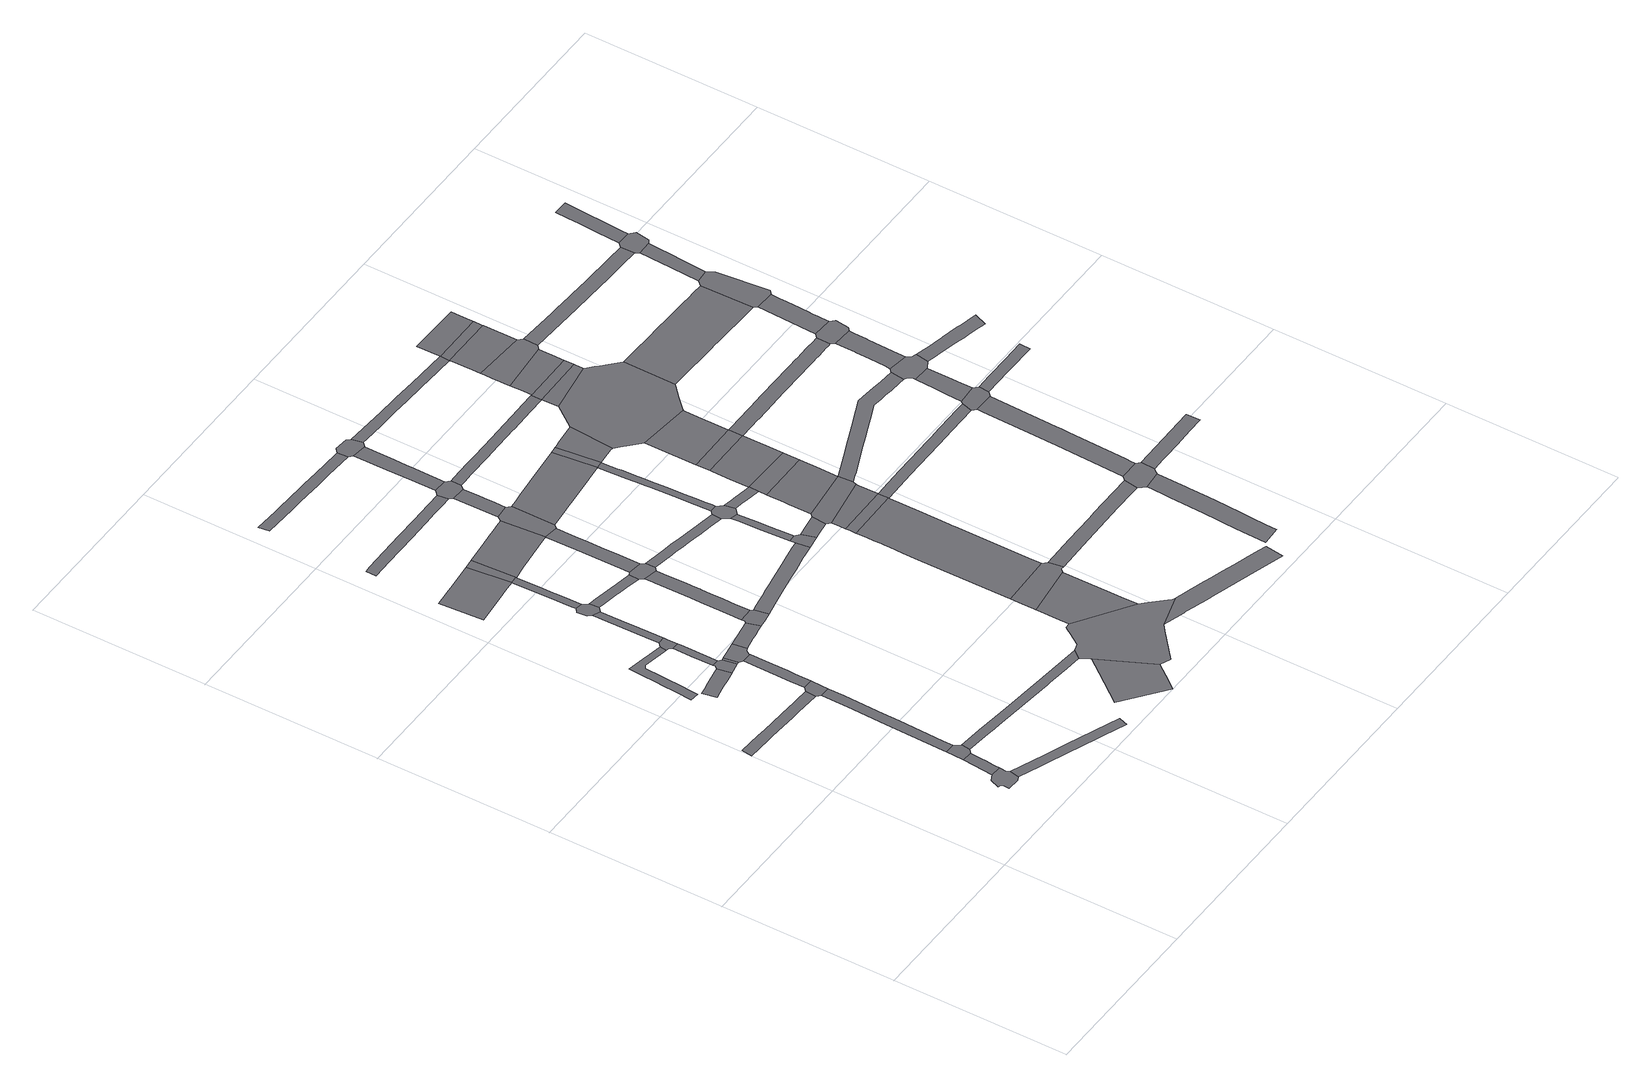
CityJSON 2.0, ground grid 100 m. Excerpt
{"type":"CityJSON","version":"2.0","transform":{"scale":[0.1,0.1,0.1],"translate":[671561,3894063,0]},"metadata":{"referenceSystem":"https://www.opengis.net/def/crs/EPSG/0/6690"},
"CityObjects":{
"road1":{"type":"Road","attributes":{"function":"9","usage":"9","RoadStructureAttribute.widthType":"9","RoadStructureAttribute.width":-9999,"RoadStructureAttribute.sectionType":"9"},"geometry":[{"type":"MultiSurface","lod":"1","boundaries":[[[0,1,2,3,4,5,6,7,8,9,10]]]}]},
"road2":{"type":"Road","attributes":{"function":"9","usage":"9","RoadStructureAttribute.widthType":"2","RoadStructureAttribute.width":6.49,"RoadStructureAttribute.sectionType":"1"},"geometry":[{"type":"MultiSurface","lod":"1","boundaries":[[[11,12,0,10,13,14,15,16,17]]]}]},
"road3":{"type":"Road","attributes":{"function":"9","usage":"9","RoadStructureAttribute.widthType":"3","RoadStructureAttribute.width":5.37,"RoadStructureAttribute.sectionType":"1"},"geometry":[{"type":"MultiSurface","lod":"1","boundaries":[[[18,19,20,21,22,23,24,25,26,27,28,29,30,31,32,33]]]}]},
"road4":{"type":"Road","attributes":{"function":"9","usage":"9","RoadStructureAttribute.widthType":"9","RoadStructureAttribute.width":-9999,"RoadStructureAttribute.sectionType":"9"},"geometry":[{"type":"MultiSurface","lod":"1","boundaries":[[[34,11,17,35,36,37]]]}]},
"road5":{"type":"Road","attributes":{"function":"9","usage":"9","RoadStructureAttribute.widthType":"2","RoadStructureAttribute.width":6.49,"RoadStructureAttribute.sectionType":"1"},"geometry":[{"type":"MultiSurface","lod":"1","boundaries":[[[38,39,40,41,42,43,44,45,46,47,48,49,50,34,37]]]}]},
"road6":{"type":"Road","attributes":{"function":"9","usage":"9","RoadStructureAttribute.widthType":"2","RoadStructureAttribute.width":7.87,"RoadStructureAttribute.sectionType":"1"},"geometry":[{"type":"MultiSurface","lod":"1","boundaries":[[[51,52,53,54,55,56,57,58,59,60]]]}]},
"road7":{"type":"Road","attributes":{"function":"9","usage":"9","RoadStructureAttribute.widthType":"3","RoadStructureAttribute.width":4.34,"RoadStructureAttribute.sectionType":"1"},"geometry":[{"type":"MultiSurface","lod":"1","boundaries":[[[61,62,63,64,65,66,67,68,69,70,71,72,73,74,75,76,77,78,79,80,81]]]}]},
"road8":{"type":"Road","attributes":{"function":"9","usage":"9","RoadStructureAttribute.widthType":"3","RoadStructureAttribute.width":5.23,"RoadStructureAttribute.sectionType":"1"},"geometry":[{"type":"MultiSurface","lod":"1","boundaries":[[[82,83,84,85,8,7,86,87,88,89,90,91,92,93]]]}]},
"road9":{"type":"Road","attributes":{"function":"9","usage":"9","RoadStructureAttribute.widthType":"9","RoadStructureAttribute.width":-9999,"RoadStructureAttribute.sectionType":"9"},"geometry":[{"type":"MultiSurface","lod":"1","boundaries":[[[94,18,33,44,43,95]]]}]},
"road10":{"type":"Road","attributes":{"function":"9","usage":"9","RoadStructureAttribute.widthType":"9","RoadStructureAttribute.width":-9999,"RoadStructureAttribute.sectionType":"9"},"geometry":[{"type":"MultiSurface","lod":"1","boundaries":[[[96,97,98,99,100,101,102,103,104,51,60]]]}]},
"road11":{"type":"Road","attributes":{"function":"9","usage":"9","RoadStructureAttribute.widthType":"2","RoadStructureAttribute.width":6.49,"RoadStructureAttribute.sectionType":"1"},"geometry":[{"type":"MultiSurface","lod":"1","boundaries":[[[105,106,107,108,109,110,111,94,95]]]}]},
"road12":{"type":"Road","attributes":{"function":"9","usage":"9","RoadStructureAttribute.widthType":"3","RoadStructureAttribute.width":4.04,"RoadStructureAttribute.sectionType":"1"},"geometry":[{"type":"MultiSurface","lod":"1","boundaries":[[[112,103,102,113,114,115,116]]]}]},
"road13":{"type":"Road","attributes":{"function":"9","usage":"9","RoadStructureAttribute.widthType":"2","RoadStructureAttribute.width":7.87,"RoadStructureAttribute.sectionType":"1"},"geometry":[{"type":"MultiSurface","lod":"1","boundaries":[[[117,118,101,100]]]}]},
"road14":{"type":"Road","attributes":{"function":"9","usage":"9","RoadStructureAttribute.widthType":"9","RoadStructureAttribute.width":-9999,"RoadStructureAttribute.sectionType":"9"},"geometry":[{"type":"MultiSurface","lod":"1","boundaries":[[[119,81,80,120,116,115,121,122]]]}]},
"road15":{"type":"Road","attributes":{"function":"9","usage":"9","RoadStructureAttribute.widthType":"9","RoadStructureAttribute.width":-9999,"RoadStructureAttribute.sectionType":"9"},"geometry":[{"type":"MultiSurface","lod":"1","boundaries":[[[117,110,109,123,124,125,126,127,118]]]}]},
"road16":{"type":"Road","attributes":{"function":"9","usage":"9","RoadStructureAttribute.widthType":"3","RoadStructureAttribute.width":4.04,"RoadStructureAttribute.sectionType":"1"},"geometry":[{"type":"MultiSurface","lod":"1","boundaries":[[[128,129,130,131,132,133,134,135,119,122]]]}]},
"road17":{"type":"Road","attributes":{"function":"9","usage":"9","RoadStructureAttribute.widthType":"3","RoadStructureAttribute.width":5.12,"RoadStructureAttribute.sectionType":"1"},"geometry":[{"type":"MultiSurface","lod":"1","boundaries":[[[136,137,138,139,140,141,142,143,144,145,146,147,148,149,150,151,36,35]]]}]},
"road18":{"type":"Road","attributes":{"function":"3","usage":"2","RoadStructureAttribute.widthType":"1","RoadStructureAttribute.width":25.07,"RoadStructureAttribute.sectionType":"1"},"geometry":[{"type":"MultiSurface","lod":"1","boundaries":[[[152,153,154,155,156,157,158,159,160,161,162,163,164,165,166]]]}]},
"road19":{"type":"Road","attributes":{"function":"9","usage":"9","RoadStructureAttribute.widthType":"9","RoadStructureAttribute.width":-9999,"RoadStructureAttribute.sectionType":"9"},"geometry":[{"type":"MultiSurface","lod":"1","boundaries":[[[167,168,169,170,133,132,171,172]]]}]},
"road20":{"type":"Road","attributes":{"function":"9","usage":"9","RoadStructureAttribute.widthType":"2","RoadStructureAttribute.width":7.87,"RoadStructureAttribute.sectionType":"1"},"geometry":[{"type":"MultiSurface","lod":"1","boundaries":[[[173,126,125,174,175,176,177,178,179]]]}]},
"road21":{"type":"Road","attributes":{"function":"9","usage":"9","RoadStructureAttribute.widthType":"3","RoadStructureAttribute.width":4.04,"RoadStructureAttribute.sectionType":"1"},"geometry":[{"type":"MultiSurface","lod":"1","boundaries":[[[180,181,182,168,167,183,184,185,186,187,188,166]]]}]},
"road22":{"type":"Road","attributes":{"function":"9","usage":"9","RoadStructureAttribute.widthType":"9","RoadStructureAttribute.width":-9999,"RoadStructureAttribute.sectionType":"9"},"geometry":[{"type":"MultiSurface","lod":"1","boundaries":[[[188,189,152,166]]]}]},
"road23":{"type":"Road","attributes":{"function":"9","usage":"9","RoadStructureAttribute.widthType":"3","RoadStructureAttribute.width":4.44,"RoadStructureAttribute.sectionType":"1"},"geometry":[{"type":"MultiSurface","lod":"1","boundaries":[[[171,190,191,192,193,194,195,196,197,198,172]]]}]},
"road24":{"type":"Road","attributes":{"function":"9","usage":"9","RoadStructureAttribute.widthType":"9","RoadStructureAttribute.width":-9999,"RoadStructureAttribute.sectionType":"9"},"geometry":[{"type":"MultiSurface","lod":"1","boundaries":[[[178,199,200,201,202,203,204,179]]]}]},
"road25":{"type":"Road","attributes":{"function":"9","usage":"2","RoadStructureAttribute.widthType":"1","RoadStructureAttribute.width":30.31,"RoadStructureAttribute.sectionType":"1"},"geometry":[{"type":"MultiSurface","lod":"1","boundaries":[[[205,206,207,208,209,210]]]}]},
"road26":{"type":"Road","attributes":{"function":"9","usage":"9","RoadStructureAttribute.widthType":"2","RoadStructureAttribute.width":7.7,"RoadStructureAttribute.sectionType":"1"},"geometry":[{"type":"MultiSurface","lod":"1","boundaries":[[[211,212,213,214,215,216,217,218,219,220,221,222,223,224,225,226,203,202]]]}]},
"road27":{"type":"Road","attributes":{"function":"9","usage":"9","RoadStructureAttribute.widthType":"3","RoadStructureAttribute.width":5.5,"RoadStructureAttribute.sectionType":"1"},"geometry":[{"type":"MultiSurface","lod":"1","boundaries":[[[227,228,229,230,231,232,233,234,235,236,237,238,239,240,241,242]]]}]},
"road28":{"type":"Road","attributes":{"function":"3","usage":"2","RoadStructureAttribute.widthType":"1","RoadStructureAttribute.width":25.07,"RoadStructureAttribute.sectionType":"1"},"geometry":[{"type":"MultiSurface","lod":"1","boundaries":[[[188,243,244,245,246,247,248,249,250,251,252,189]]]}]},
"road29":{"type":"Road","attributes":{"function":"9","usage":"9","RoadStructureAttribute.widthType":"9","RoadStructureAttribute.width":-9999,"RoadStructureAttribute.sectionType":"9"},"geometry":[{"type":"MultiSurface","lod":"1","boundaries":[[[253,195,194,221,220,254,255,256]]]}]},
"road30":{"type":"Road","attributes":{"function":"9","usage":"9","RoadStructureAttribute.widthType":"2","RoadStructureAttribute.width":7.7,"RoadStructureAttribute.sectionType":"1"},"geometry":[{"type":"MultiSurface","lod":"1","boundaries":[[[257,258,259,260,261,262,263,246,264,265,266,267,268,253,256]]]}]},
"road31":{"type":"Road","attributes":{"function":"9","usage":"9","RoadStructureAttribute.widthType":"3","RoadStructureAttribute.width":5.51,"RoadStructureAttribute.sectionType":"1"},"geometry":[{"type":"MultiSurface","lod":"1","boundaries":[[[269,270,271,272,273,274,275,276,277,278,279,280,281,282,283,284,285]]]}]},
"road32":{"type":"Road","attributes":{"function":"9","usage":"9","RoadStructureAttribute.widthType":"2","RoadStructureAttribute.width":7.87,"RoadStructureAttribute.sectionType":"1"},"geometry":[{"type":"MultiSurface","lod":"1","boundaries":[[[286,287,288,289,290,291,292,293,294,295,296,297,298,299,300,301,302,303,304,305,306,307,201,200]]]}]},
"road33":{"type":"Road","attributes":{"function":"9","usage":"9","RoadStructureAttribute.widthType":"9","RoadStructureAttribute.width":-9999,"RoadStructureAttribute.sectionType":"9"},"geometry":[{"type":"MultiSurface","lod":"1","boundaries":[[[246,263,308,309,310,311,247]]]}]},
"road34":{"type":"Road","attributes":{"function":"9","usage":"9","RoadStructureAttribute.widthType":"9","RoadStructureAttribute.width":-9999,"RoadStructureAttribute.sectionType":"9"},"geometry":[{"type":"MultiSurface","lod":"1","boundaries":[[[312,208,207,313,314,315,316,317,318,319,320,321,322,323,324,325,326,146,145]]]}]},
"road35":{"type":"Road","attributes":{"function":"9","usage":"9","RoadStructureAttribute.widthType":"2","RoadStructureAttribute.width":8,"RoadStructureAttribute.sectionType":"1"},"geometry":[{"type":"MultiSurface","lod":"1","boundaries":[[[310,327,328,329,330,331,332,333,311]]]}]},
"road36":{"type":"Road","attributes":{"function":"9","usage":"9","RoadStructureAttribute.widthType":"3","RoadStructureAttribute.width":4.76,"RoadStructureAttribute.sectionType":"1"},"geometry":[{"type":"MultiSurface","lod":"1","boundaries":[[[334,335,336,337,338,339,340,255,254,341,342,343,344,345,346,347,348,349]]]}]},
"road37":{"type":"Road","attributes":{"function":"9","usage":"9","RoadStructureAttribute.widthType":"9","RoadStructureAttribute.width":-9999,"RoadStructureAttribute.sectionType":"9"},"geometry":[{"type":"MultiSurface","lod":"1","boundaries":[[[236,235,332,331,350,351,352,353]]]}]},
"road38":{"type":"Road","attributes":{"function":"9","usage":"2","RoadStructureAttribute.widthType":"1","RoadStructureAttribute.width":30.31,"RoadStructureAttribute.sectionType":"9"},"geometry":[{"type":"MultiSurface","lod":"1","boundaries":[[[321,354,355,356,357,358,359,360,322]]]}]},
"road39":{"type":"Road","attributes":{"function":"9","usage":"9","RoadStructureAttribute.widthType":"2","RoadStructureAttribute.width":8,"RoadStructureAttribute.sectionType":"1"},"geometry":[{"type":"MultiSurface","lod":"1","boundaries":[[[352,361,362,363,364,365,366,367,368,369,370,371,372,373,353]]]}]},
"road40":{"type":"Road","attributes":{"function":"9","usage":"9","RoadStructureAttribute.widthType":"9","RoadStructureAttribute.width":-9999,"RoadStructureAttribute.sectionType":"9"},"geometry":[{"type":"MultiSurface","lod":"1","boundaries":[[[374,295,294,375,376,377,378]]]}]},
"road41":{"type":"Road","attributes":{"function":"9","usage":"9","RoadStructureAttribute.widthType":"9","RoadStructureAttribute.width":-9999,"RoadStructureAttribute.sectionType":"9"},"geometry":[{"type":"MultiSurface","lod":"1","boundaries":[[[379,380,381,382,383,358,357,384,385,386]]]}]},
"road42":{"type":"Road","attributes":{"function":"9","usage":"9","RoadStructureAttribute.widthType":"3","RoadStructureAttribute.width":4.02,"RoadStructureAttribute.sectionType":"1"},"geometry":[{"type":"MultiSurface","lod":"1","boundaries":[[[387,388,389,378,377,390,391,392,393,394,395,396]]]}]},
"road43":{"type":"Road","attributes":{"function":"3","usage":"2","RoadStructureAttribute.widthType":"1","RoadStructureAttribute.width":25.07,"RoadStructureAttribute.sectionType":"1"},"geometry":[{"type":"MultiSurface","lod":"1","boundaries":[[[397,398,399,400,401,402,403,309,308,404,405,406,407,408,409,410]]]}]},
"road44":{"type":"Road","attributes":{"function":"9","usage":"9","RoadStructureAttribute.widthType":"9","RoadStructureAttribute.width":-9999,"RoadStructureAttribute.sectionType":"9"},"geometry":[{"type":"MultiSurface","lod":"1","boundaries":[[[411,412,413,275,274,370,369,414]]]}]},
"road45":{"type":"Road","attributes":{"function":"9","usage":"9","RoadStructureAttribute.widthType":"9","RoadStructureAttribute.width":-9999,"RoadStructureAttribute.sectionType":"9"},"geometry":[{"type":"MultiSurface","lod":"1","boundaries":[[[415,416,417,334,349,387,396,418]]]}]},
"road46":{"type":"Road","attributes":{"function":"9","usage":"9","RoadStructureAttribute.widthType":"2","RoadStructureAttribute.width":7.87,"RoadStructureAttribute.sectionType":"1"},"geometry":[{"type":"MultiSurface","lod":"1","boundaries":[[[419,420,421,422,376,375]]]}]},
"road47":{"type":"Road","attributes":{"function":"9","usage":"2","RoadStructureAttribute.widthType":"1","RoadStructureAttribute.width":30.31,"RoadStructureAttribute.sectionType":"1"},"geometry":[{"type":"MultiSurface","lod":"1","boundaries":[[[423,424,425,426,427,428,429,430,431,432,433,380,379,434,435,436,437,438,439,440]]]}]},
"road48":{"type":"Road","attributes":{"function":"9","usage":"9","RoadStructureAttribute.widthType":"3","RoadStructureAttribute.width":4.02,"RoadStructureAttribute.sectionType":"1"},"geometry":[{"type":"MultiSurface","lod":"1","boundaries":[[[416,441,442,443,444,445,446,447,448,449,450,451,452,397,453,454,455,456,457,458,459,460,461,417]]]}]},
"road49":{"type":"Road","attributes":{"function":"9","usage":"9","RoadStructureAttribute.widthType":"3","RoadStructureAttribute.width":4.25,"RoadStructureAttribute.sectionType":"1"},"geometry":[{"type":"MultiSurface","lod":"1","boundaries":[[[462,463,464,465,466,467,468,469,415,418]]]}]},
"road50":{"type":"Road","attributes":{"function":"9","usage":"9","RoadStructureAttribute.widthType":"2","RoadStructureAttribute.width":10.75,"RoadStructureAttribute.sectionType":"1"},"geometry":[{"type":"MultiSurface","lod":"1","boundaries":[[[470,471,472,473,474,475,476,477,478,479,480,481,482,483,484,485,486,487,488,489,490,317,316]]]}]},
"road51":{"type":"Road","attributes":{"function":"9","usage":"9","RoadStructureAttribute.widthType":"9","RoadStructureAttribute.width":-9999,"RoadStructureAttribute.sectionType":"9"},"geometry":[{"type":"MultiSurface","lod":"1","boundaries":[[[491,492,493,424,423]]]}]},
"road52":{"type":"Road","attributes":{"function":"9","usage":"9","RoadStructureAttribute.widthType":"9","RoadStructureAttribute.width":-9999,"RoadStructureAttribute.sectionType":"9"},"geometry":[{"type":"MultiSurface","lod":"1","boundaries":[[[398,397,452,494,495]]]}]},
"road53":{"type":"Road","attributes":{"function":"9","usage":"9","RoadStructureAttribute.widthType":"3","RoadStructureAttribute.width":5.66,"RoadStructureAttribute.sectionType":"1"},"geometry":[{"type":"MultiSurface","lod":"1","boundaries":[[[350,496,497,498,499,500,501,502,503,504,505,506,507,508,509,510,511,512,513,514,515,516,517,351]]]}]},
"road54":{"type":"Road","attributes":{"function":"9","usage":"2","RoadStructureAttribute.widthType":"1","RoadStructureAttribute.width":30.31,"RoadStructureAttribute.sectionType":"1"},"geometry":[{"type":"MultiSurface","lod":"1","boundaries":[[[518,519,492,491,520,521,522]]]}]},
"road55":{"type":"Road","attributes":{"function":"9","usage":"9","RoadStructureAttribute.widthType":"9","RoadStructureAttribute.width":-9999,"RoadStructureAttribute.sectionType":"9"},"geometry":[{"type":"MultiSurface","lod":"1","boundaries":[[[523,421,420,518,522,524,525]]]}]},
"road56":{"type":"Road","attributes":{"function":"3","usage":"2","RoadStructureAttribute.widthType":"1","RoadStructureAttribute.width":25.07,"RoadStructureAttribute.sectionType":"1"},"geometry":[{"type":"MultiSurface","lod":"1","boundaries":[[[526,527,528,495,494,529,530,531,532]]]}]},
"road57":{"type":"Road","attributes":{"function":"9","usage":"2","RoadStructureAttribute.widthType":"1","RoadStructureAttribute.width":30.31,"RoadStructureAttribute.sectionType":"1"},"geometry":[{"type":"MultiSurface","lod":"1","boundaries":[[[533,534,535,536,537,538,539,540,541,523,525]]]}]},
"road58":{"type":"Road","attributes":{"function":"9","usage":"9","RoadStructureAttribute.widthType":"9","RoadStructureAttribute.width":-9999,"RoadStructureAttribute.sectionType":"9"},"geometry":[{"type":"MultiSurface","lod":"1","boundaries":[[[542,543,465,464,544,536,535]]]}]},
"road59":{"type":"Road","attributes":{"function":"9","usage":"9","RoadStructureAttribute.widthType":"3","RoadStructureAttribute.width":5.47,"RoadStructureAttribute.sectionType":"1"},"geometry":[{"type":"MultiSurface","lod":"1","boundaries":[[[545,546,547,548,549,550,551,552,553,411,414,554,555,556,557,558,559,560,561,562,563,564,565,566]]]}]},
"road60":{"type":"Road","attributes":{"function":"9","usage":"2","RoadStructureAttribute.widthType":"1","RoadStructureAttribute.width":30.31,"RoadStructureAttribute.sectionType":"1"},"geometry":[{"type":"MultiSurface","lod":"1","boundaries":[[[567,568,569,570,571,465,543,572,573,574]]]}]},
"road61":{"type":"Road","attributes":{"function":"9","usage":"9","RoadStructureAttribute.widthType":"2","RoadStructureAttribute.width":7.13,"RoadStructureAttribute.sectionType":"1"},"geometry":[{"type":"MultiSurface","lod":"1","boundaries":[[[575,576,577,578,579,580,581,582,583,386,385]]]}]},
"road62":{"type":"Road","attributes":{"function":"9","usage":"9","RoadStructureAttribute.widthType":"9","RoadStructureAttribute.width":-9999,"RoadStructureAttribute.sectionType":"9"},"geometry":[{"type":"MultiSurface","lod":"1","boundaries":[[[568,567,584,585]]]}]},
"road63":{"type":"Road","attributes":{"function":"9","usage":"2","RoadStructureAttribute.widthType":"1","RoadStructureAttribute.width":30.31,"RoadStructureAttribute.sectionType":"1"},"geometry":[{"type":"MultiSurface","lod":"1","boundaries":[[[584,586,587,588,589,590,591,592,593,594,585]]]}]},
"road64":{"type":"Road","attributes":{"function":"9","usage":"9","RoadStructureAttribute.widthType":"9","RoadStructureAttribute.width":-9999,"RoadStructureAttribute.sectionType":"9"},"geometry":[{"type":"MultiSurface","lod":"1","boundaries":[[[595,526,532,596,597,592,591,598,599,600,601,602,603,604,605,606,607,608]]]}]},
"road65":{"type":"Road","attributes":{"function":"9","usage":"2","RoadStructureAttribute.widthType":"1","RoadStructureAttribute.width":30.31,"RoadStructureAttribute.sectionType":"1"},"geometry":[{"type":"MultiSurface","lod":"1","boundaries":[[[609,608,607,610,611,508]]]}]},
"road66":{"type":"Road","attributes":{"function":"9","usage":"9","RoadStructureAttribute.widthType":"2","RoadStructureAttribute.width":11.02,"RoadStructureAttribute.sectionType":"1"},"geometry":[{"type":"MultiSurface","lod":"1","boundaries":[[[612,613,614,615,616,617,618,619,620,621,622,623,624,625,626,627,628,629,630,631,632,633]]]}]},
"road67":{"type":"Road","attributes":{"function":"9","usage":"9","RoadStructureAttribute.widthType":"9","RoadStructureAttribute.width":-9999,"RoadStructureAttribute.sectionType":"9"},"geometry":[{"type":"MultiSurface","lod":"1","boundaries":[[[611,634,635,636,637,509,508]]]}]},
"road68":{"type":"Road","attributes":{"function":"9","usage":"9","RoadStructureAttribute.widthType":"3","RoadStructureAttribute.width":5.77,"RoadStructureAttribute.sectionType":"1"},"geometry":[{"type":"MultiSurface","lod":"1","boundaries":[[[638,639,640,641,642,643,644,645,646,647,648,649,491,423,650,651,652,653,654,655]]]}]},
"road69":{"type":"Road","attributes":{"function":"9","usage":"2","RoadStructureAttribute.widthType":"1","RoadStructureAttribute.width":30.31,"RoadStructureAttribute.sectionType":"1"},"geometry":[{"type":"MultiSurface","lod":"1","boundaries":[[[635,656,657,658,659,660,636]]]}]},
"road70":{"type":"Road","attributes":{"function":"9","usage":"9","RoadStructureAttribute.widthType":"9","RoadStructureAttribute.width":-9999,"RoadStructureAttribute.sectionType":"9"},"geometry":[{"type":"MultiSurface","lod":"1","boundaries":[[[661,662,663,664,658,657,665,666,667,668]]]}]},
"road71":{"type":"Road","attributes":{"function":"9","usage":"9","RoadStructureAttribute.widthType":"2","RoadStructureAttribute.width":7.31,"RoadStructureAttribute.sectionType":"1"},"geometry":[{"type":"MultiSurface","lod":"1","boundaries":[[[524,669,670,671,672,673,674,675,676,677,678,679,680,681,682,683,684,685,686,687,688,689,690,691,692,693,694,525]]]}]},
"road72":{"type":"Road","attributes":{"function":"9","usage":"2","RoadStructureAttribute.widthType":"1","RoadStructureAttribute.width":30.31,"RoadStructureAttribute.sectionType":"1"},"geometry":[{"type":"MultiSurface","lod":"1","boundaries":[[[695,696,668,667,697,698]]]}]},
"road73":{"type":"Road","attributes":{"function":"9","usage":"9","RoadStructureAttribute.widthType":"9","RoadStructureAttribute.width":-9999,"RoadStructureAttribute.sectionType":"9"},"geometry":[{"type":"MultiSurface","lod":"1","boundaries":[[[699,700,701,702,703,579,578,622,621]]]}]},
"road74":{"type":"Road","attributes":{"function":"9","usage":"9","RoadStructureAttribute.widthType":"9","RoadStructureAttribute.width":-9999,"RoadStructureAttribute.sectionType":"9"},"geometry":[{"type":"MultiSurface","lod":"1","boundaries":[[[565,698,697,704,705,566]]]}]},
"road75":{"type":"Road","attributes":{"function":"9","usage":"2","RoadStructureAttribute.widthType":"1","RoadStructureAttribute.width":30.31,"RoadStructureAttribute.sectionType":"1"},"geometry":[{"type":"MultiSurface","lod":"1","boundaries":[[[705,706,707,708,709,710,566]]]}]},
"road76":{"type":"Road","attributes":{"function":"9","usage":"9","RoadStructureAttribute.widthType":"2","RoadStructureAttribute.width":7.47,"RoadStructureAttribute.sectionType":"1"},"geometry":[{"type":"MultiSurface","lod":"1","boundaries":[[[584,567,711,712,713,714,715,716,717,718,719,720,721,722,723,724,725,726,727,728,729,730,731,732,733,734,735,736,737,738,739,740,741]]]}]},
"road77":{"type":"Road","attributes":{"function":"9","usage":"9","RoadStructureAttribute.widthType":"2","RoadStructureAttribute.width":11.02,"RoadStructureAttribute.sectionType":"1"},"geometry":[{"type":"MultiSurface","lod":"1","boundaries":[[[702,742,743,744,745,746,747,748,749,750,751,752,753,754,703]]]}]},
"road78":{"type":"Road","attributes":{"function":"9","usage":"9","RoadStructureAttribute.widthType":"2","RoadStructureAttribute.width":6.61,"RoadStructureAttribute.sectionType":"1"},"geometry":[{"type":"MultiSurface","lod":"1","boundaries":[[[755,701,700,756,757,758,759,760,761]]]}]},
"road79":{"type":"Road","attributes":{"function":"9","usage":"9","RoadStructureAttribute.widthType":"9","RoadStructureAttribute.width":-9999,"RoadStructureAttribute.sectionType":"9"},"geometry":[{"type":"MultiSurface","lod":"1","boundaries":[[[749,748,762,763,764,765,638,655]]]}]},
"road80":{"type":"Road","attributes":{"function":"9","usage":"9","RoadStructureAttribute.widthType":"2","RoadStructureAttribute.width":11.02,"RoadStructureAttribute.sectionType":"1"},"geometry":[{"type":"MultiSurface","lod":"1","boundaries":[[[766,767,768,765,764,769,770,771,772]]]}]},
"road81":{"type":"Road","attributes":{"function":"3","usage":"2","RoadStructureAttribute.widthType":"1","RoadStructureAttribute.width":26.95,"RoadStructureAttribute.sectionType":"1"},"geometry":[{"type":"MultiSurface","lod":"1","boundaries":[[[773,774,775,776,777,778,779,780,781,782,783,784,785,786,787,788,789,790,791,792,793,602,601]]]}]},
"road82":{"type":"Road","attributes":{"function":"9","usage":"9","RoadStructureAttribute.widthType":"9","RoadStructureAttribute.width":-9999,"RoadStructureAttribute.sectionType":"9"},"geometry":[{"type":"MultiSurface","lod":"1","boundaries":[[[794,795,796,684,683,797,798,772,771,799,800]]]}]},
"road83":{"type":"Road","attributes":{"function":"9","usage":"9","RoadStructureAttribute.widthType":"2","RoadStructureAttribute.width":7.27,"RoadStructureAttribute.sectionType":"1"},"geometry":[{"type":"MultiSurface","lod":"1","boundaries":[[[801,802,803,804,805,806,807,808,809,810,666,665,811,812,813,814,815,816]]]}]},
"road84":{"type":"Road","attributes":{"function":"9","usage":"9","RoadStructureAttribute.widthType":"2","RoadStructureAttribute.width":11.02,"RoadStructureAttribute.sectionType":"1"},"geometry":[{"type":"MultiSurface","lod":"1","boundaries":[[[817,818,819,820,821,822,823,796,795,824,825,826,827,828,829,830,831]]]}]},
"road85":{"type":"Road","attributes":{"function":"9","usage":"9","RoadStructureAttribute.widthType":"3","RoadStructureAttribute.width":5.12,"RoadStructureAttribute.sectionType":"1"},"geometry":[{"type":"MultiSurface","lod":"1","boundaries":[[[832,833,834,835,836,763,762,837,838,839]]]}]},
"road86":{"type":"Road","attributes":{"function":"9","usage":"9","RoadStructureAttribute.widthType":"9","RoadStructureAttribute.width":-9999,"RoadStructureAttribute.sectionType":"9"},"geometry":[{"type":"MultiSurface","lod":"1","boundaries":[[[840,841,842,843,728,727,817,831]]]}]},
"road87":{"type":"Road","attributes":{"function":"9","usage":"9","RoadStructureAttribute.widthType":"2","RoadStructureAttribute.width":11.02,"RoadStructureAttribute.sectionType":"1"},"geometry":[{"type":"MultiSurface","lod":"1","boundaries":[[[842,844,845,846,847,848,849,850,851,852,853,843]]]}]},
"road88":{"type":"Road","attributes":{"function":"9","usage":"9","RoadStructureAttribute.widthType":"2","RoadStructureAttribute.width":7.34,"RoadStructureAttribute.sectionType":"1"},"geometry":[{"type":"MultiSurface","lod":"1","boundaries":[[[799,854,855,856,857,858,859,860,861,862,863,864,865,866,867,868,869,870,871,872,873,874,875,876,800]]]}]},
"road89":{"type":"Road","attributes":{"function":"9","usage":"9","RoadStructureAttribute.widthType":"9","RoadStructureAttribute.width":-9999,"RoadStructureAttribute.sectionType":"9"},"geometry":[{"type":"MultiSurface","lod":"1","boundaries":[[[877,782,781,852,851,878,879,880]]]}]},
"road90":{"type":"Road","attributes":{"function":"9","usage":"9","RoadStructureAttribute.widthType":"2","RoadStructureAttribute.width":8.05,"RoadStructureAttribute.sectionType":"1"},"geometry":[{"type":"MultiSurface","lod":"1","boundaries":[[[881,882,883,884,885,886,887,888,889,877,880]]]}]},
"road91":{"type":"Road","attributes":{"function":"9","usage":"9","RoadStructureAttribute.widthType":"9","RoadStructureAttribute.width":-9999,"RoadStructureAttribute.sectionType":"9"},"geometry":[{"type":"MultiSurface","lod":"1","boundaries":[[[815,887,886,890,891,892,893,816]]]}]},
"road92":{"type":"Road","attributes":{"function":"9","usage":"9","RoadStructureAttribute.widthType":"2","RoadStructureAttribute.width":8.05,"RoadStructureAttribute.sectionType":"1"},"geometry":[{"type":"MultiSurface","lod":"1","boundaries":[[[894,895,896,897,893,892,898,899,900,901,902,903,904]]]}]}
},
"vertices":[
[526,407,0],[487,387,0],[467,335,0],[482,329,0],[488,318,0],[486,283,0],[559,279,0],[580,291,0],[592,346,0],[582,361,0],[586,402,0],
[540,581,0],[536,517,0],[589,436,0],[592,470,0],[593,485,0],[596,518,0],[599,578,0],
[544,1501,0],[469,1505,0],[438,1507,0],[405,1509,0],[272,1516,0],[200,1520,0],[148,1523,0],[17,1531,0],[6,1471,0],[144,1463,0],[179,1461,0],[269,1456,0],[354,1451,0],[384,1450,0],[401,1449,0],[541,1441,0],
[546,685,0],[621,598,0],[628,651,0],[602,682,0],
[604,744,0],[611,1005,0],[612,1053,0],[614,1130,0],[619,1330,0],[621,1419,0],[563,1420,0],[562,1336,0],[560,1269,0],[555,1043,0],[547,738,0],[547,705,0],[547,704,0],
[449,1957,0],[425,1952,0],[335,1936,0],[295,1928,0],[259,1921,0],[274,1843,0],[309,1849,0],[354,1858,0],[406,1867,0],[464,1878,0],
[361,2290,0],[317,2298,0],[217,2316,0],[216,2304,0],[211,2226,0],[207,2161,0],[203,2097,0],[199,2046,0],[199,2035,0],[192,1939,0],[242,1936,0],[252,2079,0],[253,2093,0],[257,2158,0],[263,2252,0],[280,2264,0],[354,2251,0],[357,2250,0],[375,2247,0],[427,2237,0],[434,2277,0],
[1143,129,0],[910,221,0],[787,269,0],[657,320,0],[697,245,0],[760,220,0],[829,193,0],[882,173,0],[905,164,0],[1060,103,0],[1188,52,0],[1208,104,0],
[565,1521,0],[623,1519,0],
[481,1881,0],[492,1883,0],[506,1886,0],[527,1890,0],[532,1891,0],[518,1969,0],[501,1984,0],[461,1984,0],[461,1973,0],
[624,1617,0],[625,1635,0],[625,1658,0],[625,1768,0],[625,1877,0],[568,1877,0],[567,1605,0],
[459,2111,0],[499,2158,0],[498,2199,0],[498,2216,0],[458,2215,0],
[546,1893,0],[532,1972,0],
[457,2296,0],[443,2234,0],[497,2278,0],[497,2296,0],
[625,1884,0],[637,1904,0],[654,1912,0],[641,1991,0],[568,1979,0],
[496,2339,0],[494,2435,0],[492,2543,0],[490,2624,0],[489,2660,0],[449,2676,0],[450,2623,0],[456,2338,0],
[718,587,0],[784,580,0],[815,577,0],[849,573,0],[872,571,0],[1180,536,0],[1225,532,0],[1244,530,0],[1376,518,0],[1468,509,0],[1507,556,0],[1209,588,0],[973,614,0],[785,634,0],[771,636,0],[763,637,0],
[411,3387,0],[371,3383,0],[291,3375,0],[263,3372,0],[203,3366,0],[152,3360,0],[115,3357,0],[133,3107,0],[166,3111,0],[216,3116,0],[258,3120,0],[311,3126,0],[367,3132,0],[434,3139,0],[437,3140,0],
[487,2764,0],[447,2773,0],[424,2753,0],[431,2697,0],[514,2682,0],[511,2737,0],
[654,1993,0],[726,1925,0],[747,1928,0],[765,1931,0],[793,1936,0],[829,1942,0],[806,2019,0],
[437,3137,0],[443,2929,0],[446,2798,0],[485,2835,0],[483,2911,0],[483,2927,0],[482,2989,0],[479,3137,0],[479,3140,0],
[464,3393,0],
[548,2675,0],[650,2657,0],[652,2656,0],[705,2646,0],[790,2630,0],[793,2685,0],[701,2702,0],[665,2709,0],[558,2729,0],
[873,1949,0],[924,1958,0],[909,2037,0],[895,2048,0],[815,2047,0],[815,2030,0],
[1529,3,0],[1565,50,0],[1644,151,0],[1498,452,0],[1432,367,0],[1292,187,0],
[894,2141,0],[894,2168,0],[894,2211,0],[893,2284,0],[893,2328,0],[893,2339,0],[892,2369,0],[892,2416,0],[891,2550,0],[891,2591,0],[810,2608,0],[811,2575,0],[811,2549,0],[813,2343,0],[813,2285,0],[814,2154,0],
[119,3723,0],[182,3724,0],[236,3724,0],[341,3725,0],[449,3726,0],[625,3727,0],[648,3727,0],[723,3728,0],[782,3728,0],[775,3788,0],[624,3787,0],[562,3787,0],[424,3786,0],[286,3785,0],[157,3784,0],[122,3783,0],
[482,3140,0],[561,3153,0],[726,3171,0],[806,3179,0],[785,3427,0],[744,3423,0],[705,3418,0],[680,3416,0],[606,3408,0],[560,3403,0],
[810,2695,0],[909,2608,0],[907,2663,0],[890,2685,0],
[890,2726,0],[889,2827,0],[888,2892,0],[888,2985,0],[887,3048,0],[887,3062,0],[886,3170,0],[806,3176,0],[807,3000,0],[808,2891,0],[809,2835,0],[810,2725,0],
[307,4329,0],[374,4326,0],[430,4323,0],[522,4319,0],[615,4315,0],[775,4307,0],[773,4367,0],[664,4372,0],[534,4378,0],[506,4380,0],[446,4382,0],[393,4385,0],[358,4386,0],[305,4389,0],[250,4391,0],[106,4398,0],[113,4338,0],
[998,1972,0],[1073,1985,0],[1142,1998,0],[1154,2000,0],[1181,2005,0],[1266,2020,0],[1352,2036,0],[1369,2038,0],[1441,2050,0],[1430,2129,0],[1383,2122,0],[1355,2117,0],[1304,2108,0],[1266,2101,0],[1221,2093,0],[1190,2088,0],[1147,2080,0],[1108,2073,0],[1049,2062,0],[1020,2057,0],[984,2051,0],[941,2043,0],
[903,3189,0],[904,3439,0],[883,3461,0],[804,3452,0],
[1497,455,0],[1703,127,0],[1862,262,0],[1864,264,0],[1900,293,0],[2089,348,0],[2078,356,0],[2062,371,0],[1993,443,0],[1958,479,0],[1655,683,0],[1625,682,0],[1616,670,0],[1599,644,0],[1550,571,0],
[882,3525,0],[882,3588,0],[882,3619,0],[881,3677,0],[881,3706,0],[801,3710,0],[803,3523,0],
[1384,2582,0],[1287,2599,0],[1194,2616,0],[1156,2622,0],[1090,2634,0],[1066,2638,0],[1032,2643,0],[1030,2589,0],[1057,2584,0],[1112,2575,0],[1160,2567,0],[1185,2563,0],[1226,2555,0],[1305,2541,0],[1365,2531,0],[1381,2528,0],
[898,3729,0],[901,3789,0],[879,3811,0],[801,3813,0],
[1957,545,0],[1956,598,0],[1955,658,0],[1953,912,0],[1653,874,0],[1654,845,0],[1654,759,0],
[879,3837,0],[879,3885,0],[880,4010,0],[880,4039,0],[880,4071,0],[881,4109,0],[881,4131,0],[881,4191,0],[882,4278,0],[797,4288,0],[799,4078,0],[799,4047,0],[800,3950,0],
[1429,2132,0],[1517,2062,0],[1494,2140,0],[1468,2160,0],[1428,2158,0],
[1953,1034,0],[1652,1021,0],[1652,969,0],[1652,954,0],[1653,885,0],[1970,932,0],[1990,932,0],[1976,1012,0],
[1409,2492,0],[1412,2449,0],[1419,2315,0],[1464,2227,0],[1461,2281,0],[1461,2286,0],[1459,2318,0],[1457,2351,0],[1452,2451,0],[1450,2479,0],
[1368,3239,0],[1341,3487,0],[1194,3471,0],[1100,3461,0],[993,3449,0],[958,3445,0],[924,3441,0],[920,3191,0],[969,3197,0],[1029,3203,0],[1079,3208,0],[1164,3217,0],[1274,3229,0],[1366,3239,0],
[892,4362,0],[876,4381,0],[798,4389,0],[905,4301,0],
[1472,2569,0],[1444,2600,0],[1404,2601,0],[1481,2510,0],
[1538,2066,0],[1626,2080,0],[1634,2162,0],[1561,2150,0],
[1949,1921,0],[1649,1916,0],[1650,1887,0],[1650,1850,0],[1650,1813,0],[1650,1773,0],[1650,1750,0],[1650,1719,0],[1650,1644,0],[1649,1556,0],[1651,1111,0],[1951,1113,0],[1950,1273,0],[1950,1538,0],[1949,1556,0],[1949,1573,0],[1949,1746,0],[1949,1918,0],
[1443,2624,0],[1441,2657,0],[1439,2699,0],[1433,2797,0],[1429,2874,0],[1425,2944,0],[1422,2999,0],[1420,3039,0],[1415,3132,0],[1413,3152,0],[1408,3241,0],[1408,3242,0],[1369,3236,0],[1378,3074,0],[1382,2995,0],[1383,2973,0],[1385,2942,0],[1393,2809,0],[1399,2697,0],[1399,2681,0],[1400,2674,0],
[1538,2501,0],[1553,2498,0],[1648,2482,0],[1648,2539,0],[1645,2539,0],[1579,2550,0],[1558,2554,0],[1520,2560,0],
[2005,261,0],[2025,255,0],[2037,252,0],[2089,236,0],[2124,226,0],[2143,220,0],[2180,209,0],[2205,202,0],[2286,178,0],[2343,160,0],[2426,136,0],[2636,73,0],[2650,180,0],[2604,194,0],[2540,213,0],[2457,238,0],[2384,260,0],[2330,276,0],[2314,281,0],[2270,294,0],[2174,323,0],
[1948,1981,0],[1648,1976,0],[1649,1951,0],
[1408,3244,0],[1381,3492,0],
[930,3729,0],[963,3730,0],[984,3730,0],[1038,3730,0],[1091,3731,0],[1147,3731,0],[1180,3731,0],[1245,3732,0],[1376,3733,0],[1384,3733,0],[1531,3735,0],[1635,3735,0],[1638,3735,0],[1637,3795,0],[1550,3795,0],[1515,3794,0],[1392,3793,0],[1203,3792,0],[1188,3791,0],[1121,3791,0],[1050,3790,0],[925,3789,0],
[1647,2059,0],[1648,2010,0],[1948,1984,0],[1946,2096,0],[1946,2108,0],
[1648,2179,0],[1957,2131,0],[1948,2214,0],
[1546,3510,0],[1420,3496,0],[1390,3493,0],[1438,3247,0],[1496,3253,0],[1512,3255,0],[1526,3252,0],
[1948,2217,0],[1948,2341,0],[1948,2436,0],[1648,2436,0],[1648,2409,0],[1648,2351,0],[1648,2332,0],[1648,2307,0],[1648,2273,0],
[1948,2437,0],[1948,2532,0],[1648,2479,0],
[1634,4323,0],[1399,4335,0],[1311,4340,0],[1263,4342,0],[1238,4344,0],[1236,4344,0],[1144,4349,0],[1091,4351,0],[1040,4354,0],[938,4300,0],[1054,4294,0],[1157,4290,0],[1175,4289,0],[1277,4284,0],[1314,4282,0],[1357,4280,0],[1417,4278,0],[1448,4276,0],[1546,4272,0],[1632,4268,0],[1634,4268,0],[1637,4323,0],
[1947,2767,0],[1647,2764,0],[1647,2747,0],[1647,2646,0],[1648,2542,0],[1947,2635,0],[1947,2704,0],[1947,2764,0],
[2221,936,0],[2493,940,0],[2620,940,0],[2667,940,0],[2682,1021,0],[2487,1020,0],[2405,1019,0],[2354,1018,0],[2171,1015,0],
[1946,2847,0],[1646,2844,0],
[1946,2850,0],[1945,2930,0],[1945,3007,0],[1945,3032,0],[1944,3072,0],[1944,3112,0],[1644,3143,0],[1645,3019,0],[1646,2886,0],
[1568,3540,0],[1553,3227,0],[1578,3204,0],[1965,3132,0],[2015,3181,0],[2072,3235,0],[2083,3247,0],[2086,3547,0],[2031,3599,0],[1989,3639,0],[1980,3648,0],[1953,3674,0],[1940,3687,0],[1641,3638,0],
[1638,3732,0],[1940,3709,0],[1939,3739,0],
[2779,202,0],[2780,231,0],[2783,282,0],[2786,338,0],[2791,423,0],[2798,566,0],[2799,611,0],[2802,728,0],[2803,741,0],[2807,913,0],[2701,903,0],[2700,873,0],[2699,837,0],[2698,822,0],[2696,769,0],[2688,563,0],[2686,534,0],[2685,511,0],[2683,469,0],[2682,446,0],[2679,371,0],[2671,196,0],
[1939,3775,0],[1939,3799,0],[1642,3795,0],[1639,3795,0],
[2723,1987,0],[2656,1987,0],[2608,1987,0],[2505,1986,0],[2476,1986,0],[2431,1986,0],[2411,1985,0],[2395,1985,0],[2328,1985,0],[2149,1984,0],[2042,1982,0],[1951,1981,0],[1952,1921,0],[2150,1924,0],[2403,1925,0],[2477,1926,0],[2528,1926,0],[2706,1927,0],
[1938,3850,0],[1937,3946,0],[1640,3920,0],[1641,3884,0],[1641,3859,0],
[1638,4067,0],[1639,4017,0],[1639,3996,0],[1640,3934,0],[1961,3967,0],[1962,4047,0],[1938,4071,0],[1637,4089,0],
[1996,2147,0],[2012,2153,0],[2089,2185,0],[2119,2197,0],[2197,2230,0],[2268,2259,0],[2321,2281,0],[2383,2308,0],[2422,2324,0],[2478,2347,0],[2536,2342,0],[2574,2338,0],[2619,2334,0],[2682,2329,0],[2716,2326,0],[2727,2405,0],[2690,2408,0],[2645,2412,0],[2628,2414,0],[2585,2418,0],[2506,2425,0],[2466,2429,0],[2397,2400,0],[2290,2355,0],[2154,2298,0],[2085,2270,0],
[1636,4184,0],[1637,4136,0],[1938,4269,0],[1635,4268,0],
[2819,931,0],[2830,943,0],[2835,1023,0],[2814,1042,0],[2701,1043,0],
[1938,4280,0],[1938,4324,0],
[1937,4365,0],[1937,4408,0],[1937,4453,0],[1636,4460,0],[1637,4326,0],
[1950,2767,0],[2082,2767,0],[2094,2767,0],[2154,2767,0],[2218,2768,0],[2255,2768,0],[2270,2768,0],[2315,2768,0],[2342,2768,0],[2368,2768,0],[2425,2768,0],[2585,2768,0],[2619,2768,0],[2634,2768,0],[2706,2768,0],[2721,2768,0],[2742,2768,0],[2742,2848,0],[2705,2848,0],[2663,2848,0],[2594,2848,0],[2579,2848,0],[2545,2848,0],[2504,2848,0],[2342,2848,0],[2278,2848,0],[2229,2848,0],[2210,2848,0],[2123,2847,0],[1966,2847,0],[1949,2847,0],
[2814,1064,0],[2816,1104,0],[2823,1322,0],[2828,1444,0],[2829,1482,0],[2830,1515,0],[2842,1905,0],[2727,1906,0],[2726,1892,0],[2726,1874,0],[2718,1566,0],[2715,1464,0],[2715,1438,0],
[3037,1025,0],[2905,944,0],[2943,944,0],[3038,945,0],[3155,946,0],[3251,947,0],[3249,1027,0],
[2866,1927,0],[2870,1987,0],[2846,2008,0],[2736,2003,0],
[2745,2209,0],[2744,2174,0],[2740,2091,0],[2847,2079,0],[2847,2151,0],[2848,2273,0],[2748,2277,0],
[2137,3245,0],[2392,3239,0],[2402,3239,0],[2421,3239,0],[2465,3237,0],[2582,3234,0],[2605,3233,0],[2696,3231,0],[2763,3229,0],[2755,3529,0],[2696,3531,0],[2644,3532,0],[2618,3533,0],[2552,3535,0],[2515,3536,0],[2472,3537,0],[2451,3538,0],[2433,3538,0],[2410,3539,0],[2271,3542,0],[2214,3544,0],
[2877,2382,0],[2860,2406,0],[2746,2424,0],[2730,2321,0],[2749,2296,0],[2892,2298,0],[2904,2375,0],
[2680,4014,0],[2649,4015,0],[2519,4019,0],[2489,4020,0],[2461,4021,0],[2450,4022,0],[2345,4027,0],[2238,4033,0],[2202,4034,0],[2148,4037,0],[2291,3950,0],[2486,3940,0],[2550,3938,0],[2676,3934,0],[2783,3930,0],[2779,4010,0],
[2760,2748,0],[2759,2716,0],[2759,2695,0],[2757,2635,0],[2756,2630,0],[2754,2544,0],[2751,2457,0],[2861,2453,0],[2863,2518,0],[2863,2531,0],[2864,2557,0],[2866,2627,0],[2867,2644,0],[2869,2712,0],[2870,2742,0],
[3243,1989,0],[3113,1989,0],[3054,1988,0],[3030,1988,0],[2965,1988,0],[3038,1928,0],[3055,1928,0],[3239,1927,0],
[2891,2759,0],[2900,2839,0],[2875,2860,0],[2765,2867,0],
[2877,2909,0],[2878,2932,0],[2879,2961,0],[2880,2982,0],[2884,3077,0],[2885,3115,0],[2887,3158,0],[2889,3205,0],[2779,3211,0],[2767,2913,0],
[2933,2289,0],[2980,2278,0],[3028,2267,0],[3078,2255,0],[3105,2249,0],[3109,2248,0],[3142,2240,0],[3161,2236,0],[3180,2232,0],[3205,2226,0],[3272,2210,0],[3301,2284,0],[3249,2296,0],[3198,2308,0],[3181,2312,0],[3139,2320,0],[3124,2324,0],[3079,2333,0],[3077,2333,0],[3053,2338,0],[3034,2342,0],[2996,2350,0],[2956,2361,0],
[2780,3556,0],[2910,3224,0],[2878,3525,0],[2855,3563,0],
[2866,3722,0],[2869,3763,0],[2871,3792,0],[2874,3845,0],[2876,3875,0],[2879,3910,0],[2799,3908,0],[2792,3781,0],[2789,3718,0],
[2900,3925,0],[2913,4005,0],[2884,4033,0],[2804,4035,0],
[2819,4339,0],[2816,4275,0],[2812,4184,0],[2810,4161,0],[2886,4084,0],[2889,4133,0],[2890,4144,0],[2893,4204,0],[2897,4269,0],[2905,4413,0],[2823,4415,0]
]}
